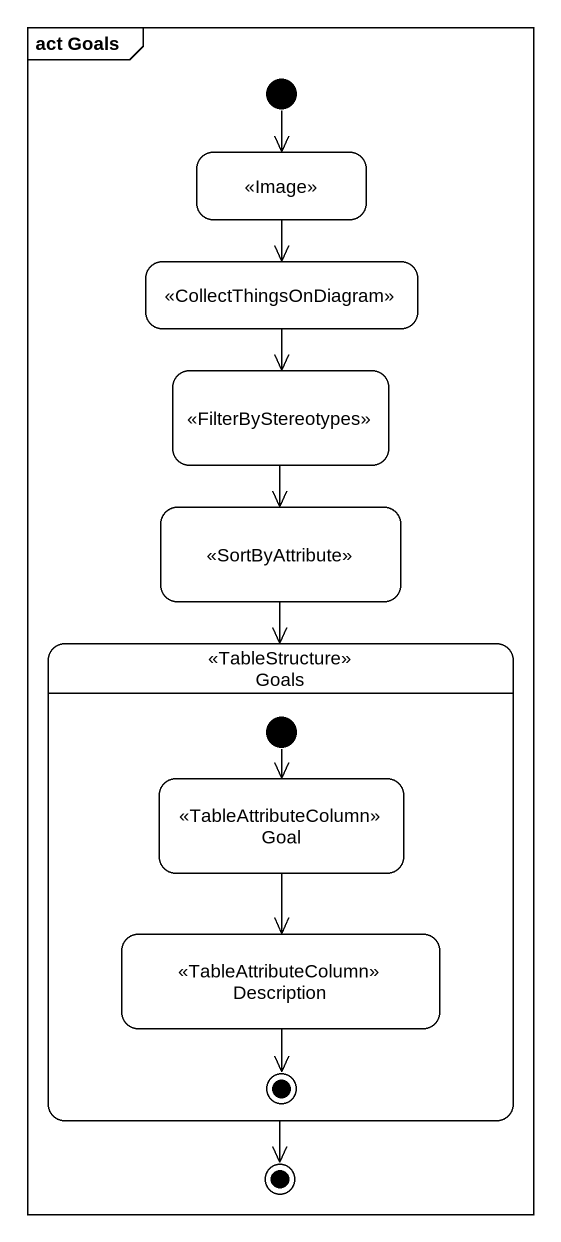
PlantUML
@startuml
mainframe act Goals
hide empty description
state " " as state1 <<Image>>
state " " as state2 <<CollectThingsOnDiagram>>
state " " as state3 <<FilterByStereotypes>>
state " " as state4 <<SortByAttribute>>
state Goals <<TableStructure>> {
  state Goal <<TableAttributeColumn>>
  state Description <<TableAttributeColumn>>
  [*] --> Goal
  Description --> [*]
}
[*] --> state1
state1 --> state2
state2 --> state3
state3 --> state4
state4 --> Goals
Goal --> Description
Goals --> [*]
@enduml
